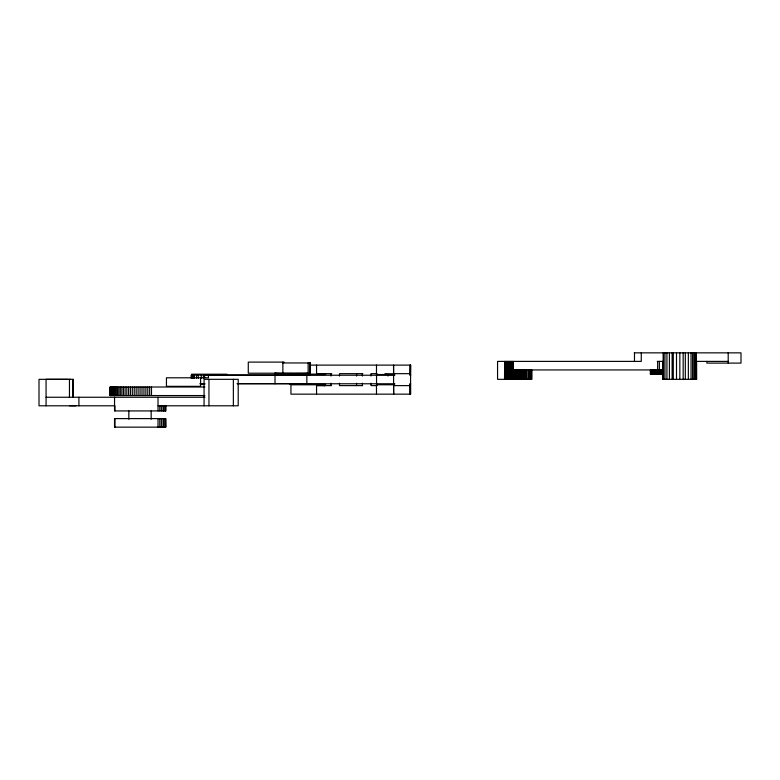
<?xml version="1.0" encoding="UTF-8"?>
<svg xmlns="http://www.w3.org/2000/svg" width="780" height="780" viewBox="0 0 780 780"><rect width="100%" height="100%" fill="white"/><g stroke="black" fill="none" stroke-linecap="round" stroke-linejoin="round"><path stroke-width="1.17" d="M73.066 397.498L73.135 379.314L46.069 379.324L46.078 405.795M69.469 397.498L69.459 379.324M114.543 397.254L114.543 410.923L165.75 410.923L165.74 405.795M114.913 427.148L114.913 418.606M114.913 410.923L114.913 405.795L39.01 405.795L39 379.334L68.191 379.314M158.018 427.148L158.018 418.606M158.018 410.923L158.018 397.254M159.783 427.148L159.783 418.606M161.353 427.148L161.353 418.606M163.04 427.148L163.04 418.606M163.742 427.148L163.742 418.606M165.028 427.148L165.028 418.606M165.633 418.606L165.74 427.148L165.74 418.606L114.533 418.606L114.543 427.148L165.75 427.148M204.058 405.795L204.058 379.324L238.212 379.324L238.212 405.795L158.018 405.795M208.952 405.795L208.952 379.324M233.357 405.795L233.357 379.324M316.553 394.154L316.553 384.755M316.553 374.507L316.553 365.118M317.509 385.613L317.509 384.755M317.509 374.507L317.509 373.659M318.415 385.613L318.415 384.755M318.415 374.507L318.415 373.659M319.273 385.613L319.273 384.755M319.273 374.507L319.273 373.659M320.093 385.613L320.093 384.755M320.093 374.507L320.093 373.659M320.853 385.613L320.853 384.755M320.853 374.507L320.853 373.659M321.565 385.613L321.565 384.755M321.565 374.507L321.565 373.659M322.218 385.613L322.218 384.755M322.218 374.507L322.218 373.659M322.803 385.613L322.803 384.755M322.803 374.507L322.803 373.659M323.329 385.613L323.329 384.755M323.329 374.507L323.329 373.659M323.788 385.613L323.788 384.755M323.788 374.507L323.788 373.659M324.178 385.613L324.178 384.755M324.178 374.507L324.178 373.659M324.509 385.613L324.509 384.755M324.509 374.507L325.084 373.659L325.084 374.507L310.245 374.507M324.763 385.613L324.763 384.755M324.763 374.507L324.763 373.659M324.938 385.613L324.938 384.755L325.084 385.613M324.938 373.659L325.084 374.507M330.944 385.613L330.944 383.224M330.944 376.048L330.944 373.659M339.495 383.224L339.495 385.613L362.583 385.613M339.495 376.048L339.495 373.659L362.866 373.659M356.548 385.613L356.548 383.224M356.548 376.048L356.548 373.659M362.427 385.613L362.427 383.224M362.427 376.048L362.427 373.659M370.978 383.224L370.978 385.613L377.072 385.613M370.978 376.048L370.978 373.659L377.072 373.659M376.506 394.154L376.467 384.764L394.651 384.764M376.506 365.118L376.467 374.517L394.68 374.517M384.998 374.517L384.998 373.659M385.983 374.517L385.983 373.659M386.997 374.517L386.997 373.659M388.031 376.048L388.031 373.659M389.113 374.517L389.113 373.659M390.205 374.517L390.205 373.659M391.306 374.517L391.306 373.659M392.418 374.517L392.418 373.659M393.578 385.622L393.647 394.163L393.559 365.118L393.569 373.669L410.485 373.659M410.036 394.154L410.036 384.764M410.036 365.118L410.046 374.517L410.621 374.517M410.299 394.154L410.29 384.764M410.299 374.517L410.29 365.118M410.475 384.764L410.553 394.154L410.592 365.118L309.826 365.118M410.485 374.517L410.621 365.118M69.849 379.324L70.483 379.314M634.286 352.852L741 352.852L741 363.1L706.856 363.1L706.953 361.394M657.267 361.394L663.4 361.394M696.082 361.394L728.198 361.394M284.066 362.105L248.284 362.105L248.284 373.21L308.139 373.21M282.867 362.963L310.43 362.963L310.333 374.059L310.303 362.963M513.133 369.935L662.6 369.935M316.553 373.659L331.705 373.659M274.648 374.059L310.43 374.059M191.509 374.205L226.912 374.205M289.858 374.205L289.858 375.053L289.819 374.205L325.689 374.205M650.481 374.205L650.462 369.935L650.403 374.205L662.668 374.205M394.807 375.229L204.623 375.229L204.623 377.793M409.763 375.229L410.699 375.229M531.707 379.324L497.562 379.324L497.562 361.394L641.267 361.394L641.267 352.852M200.48 383.594L204.691 383.594M237.178 383.594L310.099 383.594L310.099 384.452M199.816 383.77L204.896 383.77M237.334 383.77L394.807 383.77M409.763 383.77L410.699 383.77M200.48 384.452L204.691 384.452M289.828 384.452L325.689 384.452M325.046 384.755L290.959 384.755L290.93 394.154L410.582 394.163M409.724 384.764L410.621 384.764M316.553 385.613L331.539 385.613M393.637 385.622L410.485 385.622M204.877 387.007L110.117 387.007L110.117 395.548L204.877 395.548M46.078 397.254L205.033 397.254M69.469 405.776L75.874 405.795M73.047 379.324L73.057 397.254M728.198 352.852L728.198 363.1M696.599 361.394L696.667 379.324L662.581 379.324L662.581 361.394M696.238 352.852L696.238 379.324M695.877 352.852L695.877 379.324M695.038 352.852L695.038 379.324M693.947 352.852L693.947 379.324M692.611 352.852L692.611 379.324M691.051 352.852L691.051 379.324M688.35 352.852L688.35 379.324M685.318 352.852L685.318 379.324M683.163 352.852L683.163 379.324M679.838 352.852L679.838 379.324M676.504 352.852L676.504 379.324M673.286 352.852L673.286 379.324M672.126 352.852L672.126 379.324M669.396 352.852L669.396 379.324M666.929 352.852L666.929 379.324M664.95 352.852L664.95 379.324M663.526 352.852L663.526 379.324M663.195 352.852L663.195 379.324M661.538 369.935L661.538 374.205M660.504 369.935L660.504 374.205M660.367 369.935L660.367 374.205M659.5 369.935L659.5 374.205M659.353 361.394L659.353 369.935M658.525 369.935L658.525 374.205M657.667 361.394L657.599 374.205M656.701 369.935L656.701 374.205M655.863 369.935L655.863 374.205M655.063 369.935L655.063 374.205M654.322 369.935L654.322 374.205M653.64 369.935L653.64 374.205M653.016 369.935L653.016 374.205M652.45 369.935L652.45 374.205M651.953 369.935L651.953 374.205M651.514 369.935L651.514 374.205M651.154 369.935L651.154 374.205M650.812 369.935L650.851 374.205M650.598 369.935L650.637 374.205M634.481 352.852L634.481 361.394M531.707 369.935L531.648 379.324L531.609 369.935M531.453 369.935L531.453 379.324M531.219 369.935L531.219 379.324M530.926 369.935L530.926 379.324M530.546 369.935L530.546 379.324M530.108 369.935L530.108 379.324M529.61 369.935L529.61 379.324M529.035 369.935L529.035 379.324M528.411 369.935L528.411 379.324M526.968 369.935L526.968 379.324M526.168 369.935L526.168 379.324M525.32 369.935L525.32 379.324M524.433 369.935L524.433 379.324M523.497 369.935L523.497 379.324M522.522 369.935L522.522 379.324M521.508 369.935L521.508 379.324M520.475 369.935L520.475 379.324M519.412 369.935L519.412 379.324M518.329 369.935L518.329 379.324M517.228 369.935L517.228 379.324M516.126 369.935L516.126 379.324M515.005 369.935L515.005 379.324M513.893 369.935L513.893 379.324M513.133 361.394L513.133 379.324M512.772 361.394L512.772 379.324M511.67 361.394L511.67 379.324M510.578 361.394L510.578 379.324M509.496 361.394L509.496 379.324M508.443 361.394L508.443 379.324M507.419 361.394L507.419 379.324M506.415 361.394L506.415 379.324M505.459 361.394L505.459 379.324M504.631 361.394L504.533 379.324M376.545 375.229L376.545 383.77M310.099 374.205L310.099 375.053L191.285 375.053L191.285 378.261M309.553 362.963L309.553 374.059M308.929 374.205L308.929 375.053M308.929 383.594L308.929 384.452M308.139 362.963L308.139 374.059M307.759 374.205L307.759 375.053M307.759 383.594L307.759 384.452M307.476 373.21L307.476 374.059M306.803 373.21L306.803 374.059M306.852 375.229L306.852 383.77M306.579 374.205L306.579 375.053M306.579 383.594L306.579 384.452M306.072 373.21L306.072 374.059M305.292 373.21L305.419 375.053M304.444 373.21L304.444 374.059M304.258 374.205L304.258 375.053M303.556 373.21L303.556 374.059M303.118 374.205L303.118 375.053M302.611 373.21L302.611 374.059M301.987 374.205L301.987 375.053M301.626 373.21L301.626 374.059M300.895 374.205L300.895 375.053M300.602 373.21L300.602 374.059M299.822 374.205L299.822 375.053M299.549 373.21L299.549 374.059M298.789 374.205L298.789 375.053M298.457 373.21L298.457 374.059M297.794 374.205L297.794 375.053M297.346 373.21L297.346 374.059M296.839 374.205L296.839 375.053M296.215 373.21L296.215 374.059M295.932 374.205L295.932 375.053M295.064 373.21L295.074 375.053M294.274 374.205L294.274 375.053M293.894 373.21L293.894 374.059M293.524 374.205L293.524 375.053M292.841 374.205L292.841 375.053M292.734 373.21L292.734 374.059M292.227 374.205L292.227 375.053M291.671 374.205L291.671 375.053M291.564 373.21L291.564 374.059M291.184 374.205L291.184 375.053M290.774 374.205L290.774 375.053M290.404 373.21L290.433 375.053M290.16 374.205L290.16 375.053M289.244 373.21L289.244 374.059M288.103 373.21L288.103 374.059M286.981 373.21L286.981 374.059M285.88 373.21L285.88 374.059M284.807 373.21L284.807 374.059M283.774 373.21L283.774 374.059M282.867 362.105L282.867 373.21M282.769 373.21L282.769 374.059M281.814 373.21L281.814 374.059M280.898 373.21L280.898 374.059M280.04 373.21L280.04 374.059M279.23 373.21L279.23 374.059M278.479 373.21L278.479 374.059M277.787 373.21L277.787 374.059M277.154 373.21L277.154 374.059M276.588 373.21L276.588 374.059M276.091 373.21L276.091 374.059M275.662 373.21L275.662 374.059M275.311 373.21L275.311 374.059M275.028 373.21L274.94 374.059M275.018 375.229L275.018 383.77M274.823 374.059L274.765 373.21L274.697 374.059M208.435 375.229L208.435 377.793L166.442 377.793L166.442 386.334L200.596 386.334L200.596 377.793M203.453 375.053L203.453 378.261M201.279 375.053L201.279 378.261M198.296 375.053L198.296 378.261M196.531 375.053L196.531 378.261M194.308 375.053L194.308 378.261M193.684 375.053L193.684 378.261M192.231 375.053L192.231 378.261M191.626 375.053L191.626 378.261M191.431 375.053L191.431 378.261M165.633 405.795L165.633 410.923M165.028 405.795L165.028 410.923M163.742 405.795L163.742 410.923M163.04 405.795L163.04 410.923M161.353 405.795L161.353 410.923M159.783 405.795L159.783 410.923M151.486 387.007L151.486 395.548M151.174 410.923L151.174 419.289M149.653 387.007L149.653 395.548M147.781 387.007L147.781 395.548M145.88 387.007L145.88 395.548M143.949 387.007L143.949 395.548M141.999 387.007L141.999 395.548M140.049 387.007L140.049 395.548M138.089 387.007L138.089 395.548M136.149 387.007L136.149 395.548M134.219 387.007L134.219 395.548M132.307 387.007L132.307 395.548M130.435 387.007L130.435 395.548M128.836 410.923L128.836 419.289M128.602 387.007L128.602 395.548M126.818 387.007L126.818 395.548M125.093 387.007L125.093 395.548M123.435 387.007L123.435 395.548M121.846 387.007L121.846 395.548M120.325 387.007L120.325 395.548M118.901 387.007L118.901 395.548M117.556 387.007L117.556 395.548M116.317 387.007L116.317 395.548M115.177 387.007L115.177 395.548M114.143 387.007L114.143 395.548M113.217 387.007L113.217 395.548M112.408 387.007L112.408 395.548M111.715 387.007L111.715 395.548M111.14 387.007L111.14 395.548M110.692 387.007L110.692 395.548M110.36 387.007L110.37 395.548M110.175 387.007L110.175 395.548M78.916 397.254L78.916 405.795"/></g></svg>
